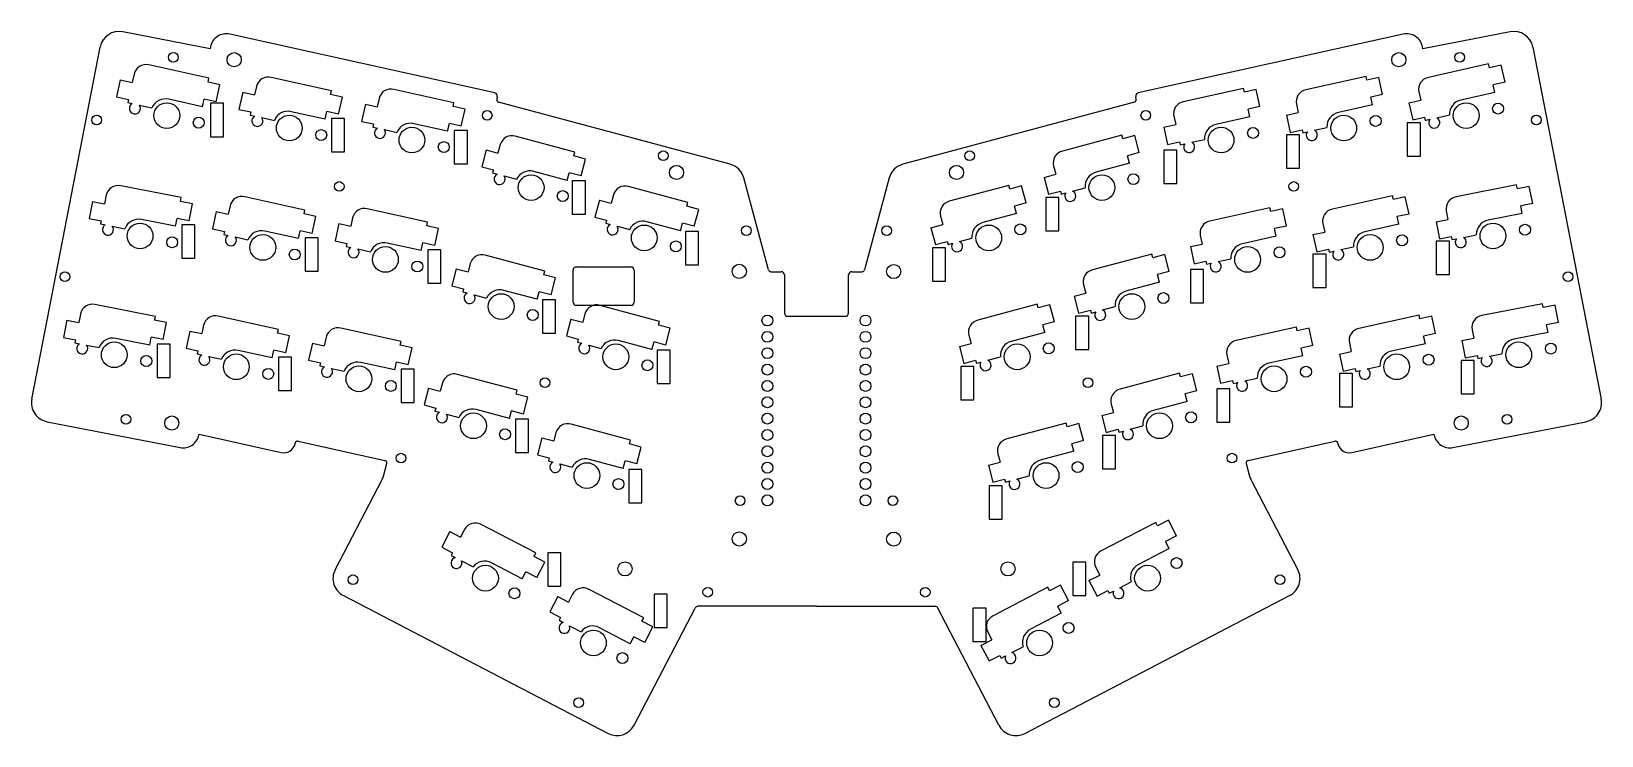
# Model space of a CAD drawing. Extents: x 28 to 272, y -552 to -34.
# Drawn here: x 28 to 272, y -293.8 to -184.4 of the extents above; entities that cross this region are included whole.
import ezdxf

# ---------------------------------------------------------------- set-up
doc = ezdxf.new("R2010")
doc.units = 0
doc.layers.add('BLACK', color=7, linetype='CONTINUOUS')

msp = doc.modelspace()

# ---------------------------------------------------------------- linework, layer by layer
at = {"layer": 'BLACK', "linetype": 'CONTINUOUS'}
for p, q in [((55.792043, -187.108007), (42.230986, -184.472004)), ((100.025975, -193.979395), (58.844477, -184.849677)), ((241.155547, -184.849677), (199.974049, -193.979395)), ((257.769038, -184.472004), (244.207981, -187.108007)), ((28.081813, -241.540657), (38.713677, -186.844459)), ((55.849311, -186.813392), (55.792043, -187.108007)), ((244.207981, -187.108007), (244.150713, -186.813392)), ((261.286347, -186.844459), (271.918211, -241.540657)), ((55.604703, -191.702809), (46.255887, -189.630227)), ((254.413681, -189.481792), (245.064865, -191.554375)), ((254.543655, -190.068067), (254.413681, -189.481792)), ((256.386717, -189.65947), (254.543655, -190.068067)), ((256.974956, -192.312847), (256.386717, -189.65947)), ((41.840063, -191.945662), (41.251823, -194.59904)), ((41.840063, -191.945662), (43.683125, -192.354259)), ((43.974496, -191.03997), (43.683125, -192.354259)), ((55.474729, -192.289084), (55.604703, -191.702809)), ((57.317791, -192.697681), (55.474729, -192.289084)), ((56.729551, -195.351058), (57.317791, -192.697681)), ((74.631139, -193.629527), (65.282323, -191.556945)), ((235.387245, -191.40851), (226.038429, -193.481093)), ((235.517219, -191.994785), (235.387245, -191.40851)), ((237.360281, -191.586188), (235.517219, -191.994785)), ((237.94852, -194.239565), (237.360281, -191.586188)), ((256.974956, -192.312847), (255.131894, -192.721444)), ((41.251823, -194.59904), (43.094885, -195.007637)), ((43.094885, -195.007637), (42.990345, -195.479187)), ((54.622692, -196.132372), (49.356562, -194.964899)), ((54.622692, -196.132372), (54.886489, -194.942461)), ((56.729551, -195.351058), (54.886489, -194.942461)), ((60.866499, -193.87238), (60.278259, -196.525758)), ((60.866499, -193.87238), (62.709561, -194.280977)), ((63.000932, -192.966688), (62.709561, -194.280977)), ((74.501165, -194.215802), (74.631139, -193.629527)), ((76.344227, -194.624399), (74.501165, -194.215802)), ((75.755987, -197.277776), (76.344227, -194.624399)), ((82.047946, -194.832688), (81.756575, -196.146977)), ((93.678153, -195.495527), (84.329337, -193.422945)), ((100.405902, -194.575765), (100.321724, -194.955458)), ((199.6783, -194.955458), (199.594122, -194.575765)), ((216.340231, -193.27451), (206.991415, -195.347093)), ((216.470205, -193.860785), (216.340231, -193.27451)), ((218.313267, -193.452188), (216.470205, -193.860785)), ((218.901506, -196.105565), (218.313267, -193.452188)), ((237.94852, -194.239565), (236.105458, -194.648162)), ((236.369255, -195.838073), (236.105458, -194.648162)), ((242.041314, -195.51908), (243.884377, -195.110483)), ((243.593006, -193.796194), (243.884377, -195.110483)), ((255.395691, -193.911355), (250.129561, -195.078828)), ((255.395691, -193.911355), (255.131894, -192.721444)), ((42.990345, -195.479187), (43.701468, -195.636839)), ((44.792663, -195.878342), (46.743226, -196.31118)), ((57.877612, -195.592937), (55.845612, -195.592937)), ((55.845612, -195.592937), (55.845612, -200.774537)), ((57.877612, -200.774537), (57.877612, -195.592937)), ((60.278259, -196.525758), (62.121321, -196.934355)), ((62.121321, -196.934355), (62.016781, -197.405905)), ((62.016781, -197.405905), (62.727904, -197.563557)), ((73.649128, -198.05909), (68.382998, -196.891617)), ((73.649128, -198.05909), (73.912925, -196.869179)), ((75.755987, -197.277776), (73.912925, -196.869179)), ((79.913513, -195.73838), (79.325273, -198.391758)), ((79.913513, -195.73838), (81.756575, -196.146977)), ((93.548179, -196.081802), (93.678153, -195.495527)), ((95.391241, -196.490399), (93.548179, -196.081802)), ((94.803001, -199.143776), (95.391241, -196.490399)), ((136.578292, -205.066421), (100.608715, -195.428404)), ((199.391309, -195.428404), (163.421732, -205.066421)), ((205.519556, -197.588912), (205.810927, -198.903201)), ((218.901506, -196.105565), (217.058444, -196.514162)), ((217.322241, -197.704073), (217.058444, -196.514162)), ((223.014878, -197.445798), (224.857941, -197.037201)), ((223.014878, -197.445798), (223.603118, -200.099176)), ((224.56657, -195.722912), (224.857941, -197.037201)), ((236.369255, -195.838073), (231.103125, -197.005546)), ((242.041314, -195.51908), (242.629554, -198.172458)), ((246.379302, -197.835476), (248.330037, -197.403417)), ((63.819099, -197.80506), (65.769662, -198.237898)), ((76.683282, -197.936129), (74.651282, -197.936129)), ((74.651282, -197.936129), (74.651282, -203.117729)), ((76.683282, -203.117729), (76.683282, -197.936129)), ((79.325273, -198.391758), (81.168335, -198.800355)), ((81.168335, -198.800355), (81.063795, -199.271905)), ((81.063795, -199.271905), (81.774918, -199.429557)), ((82.866113, -199.67106), (84.816676, -200.103898)), ((92.696142, -199.92509), (87.430012, -198.757617)), ((92.696142, -199.92509), (92.959939, -198.735179)), ((94.803001, -199.143776), (92.959939, -198.735179)), ((95.756484, -199.823764), (93.724484, -199.823764)), ((93.724484, -199.823764), (93.724484, -205.005364)), ((95.756484, -205.005364), (95.756484, -199.823764)), ((203.967864, -199.311798), (205.810927, -198.903201)), ((203.967864, -199.311798), (204.556104, -201.965176)), ((217.322241, -197.704073), (212.056111, -198.871546)), ((223.603118, -200.099176), (225.44618, -199.690579)), ((225.44618, -199.690579), (225.550719, -200.162129)), ((225.550719, -200.162129), (226.261844, -200.004476)), ((227.352866, -199.762194), (229.303601, -199.330135)), ((243.813163, -198.614007), (241.781163, -198.614007)), ((241.781163, -198.614007), (241.781163, -203.795607)), ((242.629554, -198.172458), (244.472616, -197.763861)), ((243.813163, -203.795607), (243.813163, -198.614007)), ((244.472616, -197.763861), (244.577155, -198.235411)), ((244.577155, -198.235411), (245.28828, -198.077758)), ((55.845612, -200.774537), (57.877612, -200.774537)), ((100.861868, -202.011229), (100.513446, -203.311559)), ((112.452093, -203.18074), (103.202581, -200.702341)), ((197.459875, -200.524843), (188.210363, -203.003242)), ((197.615299, -201.10489), (197.459875, -200.524843)), ((199.438784, -200.616289), (197.615299, -201.10489)), ((200.142202, -203.241482), (199.438784, -200.616289)), ((204.556104, -201.965176), (206.399166, -201.556579)), ((206.399166, -201.556579), (206.503705, -202.028129)), ((206.503705, -202.028129), (207.21483, -201.870476)), ((208.305852, -201.628194), (210.256587, -201.196135)), ((225.058293, -200.479599), (223.026293, -200.479599)), ((223.026293, -200.479599), (223.026293, -205.661199)), ((225.058293, -205.661199), (225.058293, -200.479599)), ((74.651282, -203.117729), (76.683282, -203.117729)), ((98.689961, -202.822957), (97.986542, -205.448152)), ((98.689961, -202.822957), (100.513446, -203.311559)), ((112.29667, -203.760788), (112.452093, -203.18074)), ((114.120155, -204.249389), (112.29667, -203.760788)), ((113.416737, -206.874582), (114.120155, -204.249389)), ((198.634166, -204.907355), (193.423973, -206.303422)), ((200.142202, -203.241482), (198.318717, -203.730083)), ((198.634166, -204.907355), (198.318717, -203.730083)), ((205.985091, -202.859463), (203.953091, -202.859463)), ((203.953091, -202.859463), (203.953091, -208.041063)), ((205.985091, -208.041063), (205.985091, -202.859463)), ((241.781163, -203.795607), (243.813163, -203.795607)), ((93.724484, -205.005364), (95.756484, -205.005364)), ((97.986542, -205.448152), (99.810028, -205.936752)), ((99.810028, -205.936752), (99.685019, -206.403293)), ((99.685019, -206.403293), (100.388588, -206.591814)), ((101.46821, -206.880685), (103.398035, -207.398193)), ((111.277803, -207.563252), (106.067609, -206.167185)), ((111.277803, -207.563252), (111.593252, -206.385981)), ((113.416737, -206.874582), (111.593252, -206.385981)), ((142.524301, -221.461665), (138.699612, -207.18774)), ((161.300412, -207.18774), (157.475723, -221.461665)), ((185.362628, -207.09606), (187.186113, -206.607458)), ((185.362628, -207.09606), (186.066046, -209.721253)), ((186.837691, -205.307129), (187.186113, -206.607458)), ((223.026293, -205.661199), (225.058293, -205.661199)), ((51.294754, -210.233028), (41.894888, -208.405879)), ((114.097744, -207.656177), (112.065744, -207.656177)), ((112.065744, -207.656177), (112.065744, -212.837777)), ((114.097744, -212.837777), (114.097744, -207.656177)), ((130.027788, -210.996542), (120.778276, -208.518143)), ((179.88418, -208.340645), (170.634668, -210.819044)), ((180.039604, -208.920692), (179.88418, -208.340645)), ((181.863089, -208.432091), (180.039604, -208.920692)), ((182.566507, -211.057284), (181.863089, -208.432091)), ((186.066046, -209.721253), (187.889532, -209.232653)), ((187.889532, -209.232653), (188.014541, -209.699193)), ((188.014541, -209.699193), (188.718111, -209.510672)), ((189.797526, -209.22103), (191.727559, -208.704293)), ((203.953091, -208.041063), (205.985091, -208.041063)), ((258.778336, -208.275023), (249.37847, -210.102171)), ((258.892918, -208.864499), (258.778336, -208.275023)), ((260.746045, -208.504287), (258.892918, -208.864499)), ((261.264625, -211.172154), (260.746045, -208.504287)), ((37.541188, -210.836115), (37.022607, -213.503981)), ((37.541188, -210.836115), (39.394315, -211.196326)), ((39.651182, -209.874859), (39.394315, -211.196326)), ((51.180171, -210.822504), (51.294754, -210.233028)), ((53.033298, -211.182716), (51.180171, -210.822504)), ((52.514717, -213.850582), (53.033298, -211.182716)), ((58.888667, -211.515923), (58.597296, -212.830212)), ((70.518874, -212.178762), (61.170058, -210.10618)), ((70.3889, -212.765037), (70.518874, -212.178762)), ((89.565809, -214.045111), (80.216993, -211.972529)), ((116.265656, -210.638759), (115.562237, -213.263954)), ((116.265656, -210.638759), (118.089141, -211.127361)), ((118.437563, -209.827031), (118.089141, -211.127361)), ((129.872365, -211.57659), (130.027788, -210.996542)), ((131.69585, -212.065191), (129.872365, -211.57659)), ((130.992432, -214.690384), (131.69585, -212.065191)), ((182.566507, -211.057284), (180.743022, -211.545885)), ((181.058471, -212.723157), (180.743022, -211.545885)), ((187.643831, -210.199647), (185.611831, -210.199647)), ((185.611831, -210.199647), (185.611831, -215.381247)), ((187.643831, -215.381247), (187.643831, -210.199647)), ((220.452575, -211.824094), (211.103759, -213.896677)), ((220.582549, -212.410369), (220.452575, -211.824094)), ((222.425611, -212.001772), (220.582549, -212.410369)), ((223.01385, -214.655149), (222.425611, -212.001772)), ((239.49951, -209.957745), (230.150694, -212.030328)), ((239.629484, -210.54402), (239.49951, -209.957745)), ((241.472546, -210.135423), (239.629484, -210.54402)), ((242.060785, -212.7888), (241.472546, -210.135423)), ((261.264625, -211.172154), (259.411499, -211.532365)), ((259.644057, -212.728773), (259.411499, -211.532365)), ((37.022607, -213.503981), (38.875734, -213.864192)), ((38.875734, -213.864192), (38.783573, -214.338317)), ((38.783573, -214.338317), (39.49858, -214.4773)), ((50.429033, -214.686779), (45.134146, -213.657557)), ((50.429033, -214.686779), (50.661591, -213.490371)), ((52.514717, -213.850582), (50.661591, -213.490371)), ((53.419865, -214.469376), (51.387865, -214.469376)), ((51.387865, -214.469376), (51.387865, -219.650976)), ((53.419865, -219.650976), (53.419865, -214.469376)), ((56.754234, -212.421615), (56.165994, -215.074993)), ((56.754234, -212.421615), (58.597296, -212.830212)), ((72.231962, -213.173634), (70.3889, -212.765037)), ((71.643722, -215.827011), (72.231962, -213.173634)), ((75.801169, -214.287964), (75.212929, -216.941342)), ((75.801169, -214.287964), (77.644231, -214.696561)), ((77.935602, -213.382272), (77.644231, -214.696561)), ((89.435835, -214.631386), (89.565809, -214.045111)), ((91.278897, -215.039983), (89.435835, -214.631386)), ((112.065744, -212.837777), (114.097744, -212.837777)), ((115.562237, -213.263954), (117.385723, -213.752554)), ((117.385723, -213.752554), (117.260714, -214.219095)), ((117.260714, -214.219095), (117.964283, -214.407616)), ((128.853498, -215.379054), (123.643304, -213.982987)), ((128.853498, -215.379054), (129.168947, -214.201783)), ((130.992432, -214.690384), (129.168947, -214.201783)), ((167.786933, -214.911862), (169.610418, -214.42326)), ((169.261996, -213.122931), (169.610418, -214.42326)), ((181.058471, -212.723157), (175.848278, -214.119224)), ((223.01385, -214.655149), (221.170788, -215.063746)), ((228.678835, -214.272147), (228.970206, -215.586436)), ((240.48152, -214.387308), (235.21539, -215.554781)), ((242.060785, -212.7888), (240.217723, -213.197397)), ((240.48152, -214.387308), (240.217723, -213.197397)), ((246.252171, -213.986371), (248.105298, -213.62616)), ((246.252171, -213.986371), (246.770752, -216.654237)), ((247.848431, -212.304693), (248.105298, -213.62616)), ((259.644057, -212.728773), (254.349171, -213.757995)), ((40.595722, -214.690157), (42.556947, -215.071787)), ((56.165994, -215.074993), (58.009056, -215.48359)), ((58.009056, -215.48359), (57.904516, -215.95514)), ((57.904516, -215.95514), (58.615639, -216.112792)), ((59.706834, -216.354295), (61.657397, -216.787133)), ((69.536863, -216.608325), (64.270733, -215.440852)), ((69.536863, -216.608325), (69.80066, -215.418414)), ((71.643722, -215.827011), (69.80066, -215.418414)), ((72.57682, -216.498081), (70.54482, -216.498081)), ((70.54482, -216.498081), (70.54482, -221.679681)), ((72.57682, -221.679681), (72.57682, -216.498081)), ((75.212929, -216.941342), (77.055991, -217.349939)), ((90.690657, -217.69336), (91.278897, -215.039983)), ((119.043905, -214.696487), (120.97373, -215.213995)), ((131.677034, -215.482027), (129.645034, -215.482027)), ((129.645034, -215.482027), (129.645034, -220.663627)), ((131.677034, -220.663627), (131.677034, -215.482027)), ((167.786933, -214.911862), (168.490351, -217.537055)), ((168.490351, -217.537055), (170.313837, -217.048455)), ((170.313837, -217.048455), (170.438846, -217.514995)), ((172.221831, -217.036832), (174.151864, -216.520095)), ((185.611831, -215.381247), (187.643831, -215.381247)), ((209.6319, -216.138496), (209.923271, -217.452785)), ((221.434585, -216.253657), (216.168455, -217.42113)), ((221.434585, -216.253657), (221.170788, -215.063746)), ((227.127143, -215.995033), (228.970206, -215.586436)), ((227.127143, -215.995033), (227.715383, -218.648411)), ((248.32171, -217.012846), (246.28971, -217.012846)), ((246.28971, -217.012846), (246.28971, -222.194446)), ((246.770752, -216.654237), (248.623879, -216.294026)), ((248.32171, -222.194446), (248.32171, -217.012846)), ((248.623879, -216.294026), (248.716039, -216.768151)), ((248.716039, -216.768151), (249.431046, -216.629168)), ((250.528036, -216.415528), (252.489413, -216.034681)), ((77.055991, -217.349939), (76.951451, -217.821489)), ((76.951451, -217.821489), (77.662574, -217.979141)), ((78.753769, -218.220644), (80.704332, -218.653482)), ((88.583798, -218.474674), (83.317668, -217.307201)), ((88.583798, -218.474674), (88.847595, -217.284763)), ((90.690657, -217.69336), (88.847595, -217.284763)), ((91.624584, -218.360438), (89.592584, -218.360438)), ((89.592584, -218.360438), (89.592584, -223.542038)), ((91.624584, -223.542038), (91.624584, -218.360438)), ((107.796595, -221.661801), (98.547083, -219.183402)), ((170.064541, -218.025497), (168.032541, -218.025497)), ((168.032541, -218.025497), (168.032541, -223.207097)), ((170.064541, -223.207097), (170.064541, -218.025497)), ((170.438846, -217.514995), (171.142416, -217.326474)), ((202.115373, -219.005904), (192.865861, -221.484303)), ((202.270797, -219.585951), (202.115373, -219.005904)), ((204.094282, -219.09735), (202.270797, -219.585951)), ((204.7977, -221.722543), (204.094282, -219.09735)), ((208.080208, -217.861382), (209.923271, -217.452785)), ((208.080208, -217.861382), (208.668448, -220.51476)), ((229.164755, -219.041551), (227.132755, -219.041551)), ((227.132755, -219.041551), (227.132755, -224.223151)), ((227.715383, -218.648411), (229.558445, -218.239814)), ((229.164755, -224.223151), (229.164755, -219.041551)), ((229.558445, -218.239814), (229.662984, -218.711364)), ((229.662984, -218.711364), (230.374109, -218.553711)), ((231.465131, -218.311429), (233.415866, -217.87937)), ((51.387865, -219.650976), (53.419865, -219.650976)), ((70.54482, -221.679681), (72.57682, -221.679681)), ((94.034463, -221.304018), (93.331044, -223.929213)), ((94.034463, -221.304018), (95.857948, -221.79262)), ((96.20637, -220.49229), (95.857948, -221.79262)), ((107.641172, -222.241849), (107.796595, -221.661801)), ((112.183013, -226.495936), (112.183013, -221.495936)), ((112.683013, -220.995936), (121.183013, -220.995938)), ((121.683013, -221.495938), (121.683013, -226.495938)), ((129.645034, -220.663627), (131.677034, -220.663627)), ((142.910672, -221.758137), (144.523612, -221.758137)), ((155.476412, -221.758137), (157.089352, -221.758137)), ((204.7977, -221.722543), (202.974215, -222.211144)), ((210.116991, -221.396137), (208.084991, -221.396137)), ((208.084991, -221.396137), (208.084991, -226.577737)), ((208.668448, -220.51476), (210.51151, -220.106163)), ((210.116991, -226.577737), (210.116991, -221.396137)), ((210.51151, -220.106163), (210.616049, -220.577713)), ((210.616049, -220.577713), (211.327174, -220.42006)), ((212.418196, -220.177778), (214.368931, -219.745719)), ((89.592584, -223.542038), (91.624584, -223.542038)), ((93.331044, -223.929213), (95.15453, -224.417813)), ((95.15453, -224.417813), (95.029521, -224.884354)), ((109.464657, -222.73045), (107.641172, -222.241849)), ((108.761239, -225.355643), (109.464657, -222.73045)), ((145.023612, -222.258137), (145.023612, -228.179937)), ((154.976412, -228.179937), (154.976412, -222.258137)), ((168.032541, -223.207097), (170.064541, -223.207097)), ((191.493189, -223.78819), (191.841611, -225.088519)), ((203.289664, -223.388416), (198.079471, -224.784483)), ((203.289664, -223.388416), (202.974215, -222.211144)), ((227.132755, -224.223151), (229.164755, -224.223151)), ((246.28971, -222.194446), (248.32171, -222.194446)), ((47.288194, -228.69229), (37.888328, -226.865141)), ((95.029521, -224.884354), (95.73309, -225.072875)), ((96.812712, -225.361746), (98.742537, -225.879254)), ((106.622305, -226.044313), (101.412111, -224.648246)), ((106.622305, -226.044313), (106.937754, -224.867042)), ((108.761239, -225.355643), (106.937754, -224.867042)), ((109.446445, -226.133109), (107.414445, -226.133109)), ((107.414445, -226.133109), (107.414445, -231.314709)), ((109.446445, -231.314709), (109.446445, -226.133109)), ((184.295894, -226.810908), (175.046382, -229.289307)), ((184.451318, -227.390955), (184.295894, -226.810908)), ((190.018126, -225.577121), (191.841611, -225.088519)), ((190.018126, -225.577121), (190.721544, -228.202314)), ((208.084991, -226.577737), (210.116991, -226.577737)), ((262.784896, -226.734285), (253.38503, -228.561433)), ((262.899478, -227.323761), (262.784896, -226.734285)), ((33.534628, -229.295377), (33.016047, -231.963243)), ((33.534628, -229.295377), (35.387755, -229.655588)), ((35.644622, -228.334121), (35.387755, -229.655588)), ((47.173611, -229.281766), (47.288194, -228.69229)), ((49.026738, -229.641978), (47.173611, -229.281766)), ((66.406607, -230.727994), (57.057791, -228.655412)), ((111.853942, -229.109022), (111.150523, -231.734217)), ((111.853942, -229.109022), (113.677427, -229.597624)), ((121.183013, -226.995938), (112.683013, -226.995936)), ((114.025849, -228.297294), (113.677427, -229.597624)), ((125.616074, -229.466805), (116.366562, -226.988406)), ((145.523612, -228.679937), (150.000012, -228.679937)), ((150.000012, -228.679937), (154.476412, -228.679937)), ((186.274803, -226.902354), (184.451318, -227.390955)), ((186.978221, -229.527547), (186.274803, -226.902354)), ((192.29513, -228.676579), (190.26313, -228.676579)), ((190.26313, -228.676579), (190.26313, -233.858179)), ((190.721544, -228.202314), (192.54503, -227.713714)), ((192.29513, -233.858179), (192.29513, -228.676579)), ((192.54503, -227.713714), (192.670039, -228.180254)), ((192.670039, -228.180254), (193.373609, -227.991733)), ((194.453024, -227.702091), (196.383057, -227.185354)), ((243.611777, -228.506977), (234.262961, -230.57956)), ((243.741751, -229.093252), (243.611777, -228.506977)), ((245.584813, -228.684655), (243.741751, -229.093252)), ((246.173052, -231.338032), (245.584813, -228.684655)), ((264.752605, -226.963549), (262.899478, -227.323761)), ((265.271185, -229.631416), (264.752605, -226.963549)), ((48.508157, -232.309844), (49.026738, -229.641978)), ((52.641967, -230.970847), (52.053727, -233.624225)), ((52.641967, -230.970847), (54.485029, -231.379444)), ((54.7764, -230.065155), (54.485029, -231.379444)), ((66.276633, -231.314269), (66.406607, -230.727994)), ((68.119695, -231.722866), (66.276633, -231.314269)), ((67.531455, -234.376243), (68.119695, -231.722866)), ((85.453413, -232.594931), (76.104597, -230.522349)), ((107.414445, -231.314709), (109.446445, -231.314709)), ((111.150523, -231.734217), (112.974009, -232.222817)), ((125.460651, -230.046853), (125.616074, -229.466805)), ((127.284136, -230.535454), (125.460651, -230.046853)), ((126.580718, -233.160647), (127.284136, -230.535454)), ((173.67371, -231.593194), (174.022132, -232.893523)), ((185.470185, -231.19342), (180.259992, -232.589487)), ((186.978221, -229.527547), (185.154736, -230.016148)), ((185.470185, -231.19342), (185.154736, -230.016148)), ((224.564971, -230.373914), (215.216155, -232.446497)), ((224.694945, -230.960189), (224.564971, -230.373914)), ((226.538007, -230.551592), (224.694945, -230.960189)), ((227.126246, -233.204969), (226.538007, -230.551592)), ((246.173052, -231.338032), (244.32999, -231.746629)), ((244.593787, -232.93654), (244.32999, -231.746629)), ((251.854991, -230.763955), (252.111858, -232.085422)), ((263.650617, -231.188035), (258.355731, -232.217257)), ((265.271185, -229.631416), (263.418059, -229.991627)), ((263.650617, -231.188035), (263.418059, -229.991627)), ((33.016047, -231.963243), (34.869174, -232.323454)), ((34.869174, -232.323454), (34.777013, -232.797579)), ((34.777013, -232.797579), (35.49202, -232.936562)), ((36.589162, -233.149419), (38.550387, -233.531049)), ((46.422473, -233.146041), (41.127586, -232.116819)), ((46.422473, -233.146041), (46.655031, -231.949633)), ((48.508157, -232.309844), (46.655031, -231.949633)), ((49.578577, -233.011376), (47.546577, -233.011376)), ((47.546577, -233.011376), (47.546577, -238.192976)), ((49.578577, -238.192976), (49.578577, -233.011376)), ((52.053727, -233.624225), (53.896789, -234.032822)), ((53.896789, -234.032822), (53.792249, -234.504372)), ((65.424596, -235.157557), (60.158466, -233.990084)), ((65.424596, -235.157557), (65.688393, -233.967646)), ((67.531455, -234.376243), (65.688393, -233.967646)), ((71.688773, -232.837784), (71.100533, -235.491162)), ((71.688773, -232.837784), (73.531835, -233.246381)), ((73.823206, -231.932092), (73.531835, -233.246381)), ((85.323439, -233.181206), (85.453413, -232.594931)), ((87.166501, -233.589803), (85.323439, -233.181206)), ((86.578261, -236.24318), (87.166501, -233.589803)), ((112.974009, -232.222817), (112.849, -232.689358)), ((112.849, -232.689358), (113.552569, -232.877879)), ((114.632191, -233.16675), (116.562016, -233.684258)), ((124.441784, -233.849317), (119.23159, -232.45325)), ((124.441784, -233.849317), (124.757233, -232.672046)), ((126.580718, -233.160647), (124.757233, -232.672046)), ((127.279494, -233.94788), (125.247494, -233.94788)), ((125.247494, -233.94788), (125.247494, -239.12948)), ((127.279494, -239.12948), (127.279494, -233.94788)), ((172.198647, -233.382125), (174.022132, -232.893523)), ((172.198647, -233.382125), (172.902065, -236.007318)), ((190.26313, -233.858179), (192.29513, -233.858179)), ((227.126246, -233.204969), (225.283184, -233.613566)), ((225.546981, -234.803477), (225.283184, -233.613566)), ((231.23941, -234.544265), (233.082473, -234.135668)), ((232.791102, -232.821379), (233.082473, -234.135668)), ((244.593787, -232.93654), (239.327657, -234.104013)), ((250.258731, -232.445633), (252.111858, -232.085422)), ((250.258731, -232.445633), (250.777312, -235.113499)), ((53.792249, -234.504372), (54.503372, -234.662024)), ((55.594567, -234.903527), (57.54513, -235.336365)), ((68.453837, -235.034366), (66.421837, -235.034366)), ((66.421837, -235.034366), (66.421837, -240.215966)), ((68.453837, -240.215966), (68.453837, -235.034366)), ((71.100533, -235.491162), (72.943595, -235.899759)), ((72.943595, -235.899759), (72.839055, -236.371309)), ((72.839055, -236.371309), (73.550178, -236.528961)), ((84.471402, -237.024494), (79.205272, -235.857021)), ((84.471402, -237.024494), (84.735199, -235.834583)), ((86.578261, -236.24318), (84.735199, -235.834583)), ((174.462081, -236.49135), (172.430081, -236.49135)), ((172.430081, -236.49135), (172.430081, -241.67295)), ((172.902065, -236.007318), (174.725551, -235.518718)), ((174.462081, -241.67295), (174.462081, -236.49135)), ((174.725551, -235.518718), (174.85056, -235.985258)), ((174.85056, -235.985258), (175.55413, -235.796737)), ((176.633545, -235.507095), (178.563578, -234.990358)), ((212.192604, -236.411202), (214.035667, -236.002605)), ((212.192604, -236.411202), (212.780844, -239.06458)), ((213.744296, -234.688316), (214.035667, -236.002605)), ((225.546981, -234.803477), (220.280851, -235.97095)), ((231.23941, -234.544265), (231.82765, -237.197643)), ((235.577398, -236.860661), (237.528133, -236.428602)), ((252.162998, -235.554846), (250.130998, -235.554846)), ((250.130998, -235.554846), (250.130998, -240.736446)), ((250.777312, -235.113499), (252.630439, -234.753288)), ((252.162998, -240.736446), (252.162998, -235.554846)), ((252.630439, -234.753288), (252.722599, -235.227413)), ((252.722599, -235.227413), (253.437606, -235.08843)), ((254.534596, -234.87479), (256.495973, -234.493943)), ((47.546577, -238.192976), (49.578577, -238.192976)), ((74.641373, -236.770464), (76.591936, -237.203302)), ((87.501643, -236.897686), (85.469643, -236.897686)), ((85.469643, -236.897686), (85.469643, -242.079286)), ((87.501643, -242.079286), (87.501643, -236.897686)), ((91.90434, -239.013704), (91.555918, -240.314034)), ((103.494565, -240.183215), (94.245053, -237.704816)), ((206.417403, -237.527318), (197.167891, -240.005717)), ((206.572827, -238.107365), (206.417403, -237.527318)), ((208.396312, -237.618764), (206.572827, -238.107365)), ((209.09973, -240.243957), (208.396312, -237.618764)), ((212.780844, -239.06458), (214.623906, -238.655983)), ((214.623906, -238.655983), (214.728445, -239.127533)), ((214.728445, -239.127533), (215.43957, -238.96988)), ((216.530592, -238.727598), (218.481327, -238.295539)), ((233.287738, -237.577836), (231.255738, -237.577836)), ((231.255738, -237.577836), (231.255738, -242.759436)), ((231.82765, -237.197643), (233.670712, -236.789046)), ((233.287738, -242.759436), (233.287738, -237.577836)), ((233.670712, -236.789046), (233.775251, -237.260596)), ((233.775251, -237.260596), (234.486376, -237.102943)), ((66.421837, -240.215966), (68.453837, -240.215966)), ((89.732433, -239.825432), (89.029014, -242.450627)), ((89.732433, -239.825432), (91.555918, -240.314034)), ((103.339142, -240.763263), (103.494565, -240.183215)), ((105.162627, -241.251864), (103.339142, -240.763263)), ((104.459209, -243.877057), (105.162627, -241.251864)), ((125.247494, -239.12948), (127.279494, -239.12948)), ((209.09973, -240.243957), (207.276245, -240.732558)), ((207.591694, -241.90983), (207.276245, -240.732558)), ((214.239932, -239.933385), (212.207932, -239.933385)), ((212.207932, -239.933385), (212.207932, -245.114985)), ((214.239932, -245.114985), (214.239932, -239.933385)), ((250.130998, -240.736446), (252.162998, -240.736446)), ((85.469643, -242.079286), (87.501643, -242.079286)), ((89.029014, -242.450627), (90.8525, -242.939227)), ((90.8525, -242.939227), (90.727491, -243.405768)), ((90.727491, -243.405768), (91.43106, -243.594289)), ((92.510682, -243.88316), (94.440507, -244.400668)), ((102.320275, -244.565727), (97.110081, -243.16966)), ((102.320275, -244.565727), (102.635724, -243.388456)), ((104.459209, -243.877057), (102.635724, -243.388456)), ((172.430081, -241.67295), (174.462081, -241.67295)), ((194.320156, -244.098535), (196.143641, -243.609933)), ((195.795219, -242.309604), (196.143641, -243.609933)), ((207.591694, -241.90983), (202.381501, -243.305897)), ((231.255738, -242.759436), (233.287738, -242.759436)), ((30.454268, -245.057966), (51.124468, -249.075846)), ((105.272011, -244.655566), (103.240011, -244.655566)), ((103.240011, -244.655566), (103.240011, -249.837166)), ((105.272011, -249.837166), (105.272011, -244.655566)), ((121.11441, -247.92289), (111.864898, -245.444491)), ((188.797558, -245.266993), (179.548046, -247.745392)), ((188.952982, -245.84704), (188.797558, -245.266993)), ((190.776467, -245.358439), (188.952982, -245.84704)), ((191.479885, -247.983632), (190.776467, -245.358439)), ((194.320156, -244.098535), (195.023574, -246.723728)), ((195.023574, -246.723728), (196.84706, -246.235128)), ((196.84706, -246.235128), (196.972069, -246.701668)), ((198.755054, -246.223505), (200.685087, -245.706768)), ((212.207932, -245.114985), (214.239932, -245.114985)), ((248.875556, -249.075846), (269.545756, -245.057966)), ((54.055558, -247.0988), (54.070749, -247.020652)), ((54.070749, -247.020652), (66.844968, -249.852628)), ((68.991891, -248.484885), (69.013755, -248.386262)), ((69.49085, -248.082319), (82.930036, -251.061715)), ((107.352278, -247.565107), (106.648859, -250.190302)), ((107.352278, -247.565107), (109.175763, -248.053709)), ((109.524185, -246.753379), (109.175763, -248.053709)), ((120.958987, -248.502938), (121.11441, -247.92289)), ((122.782472, -248.991539), (120.958987, -248.502938)), ((191.479885, -247.983632), (189.6564, -248.472233)), ((189.971849, -249.649505), (189.6564, -248.472233)), ((196.469564, -247.199036), (194.437564, -247.199036)), ((194.437564, -247.199036), (194.437564, -252.380636)), ((196.469564, -252.380636), (196.469564, -247.199036)), ((196.972069, -246.701668), (197.675639, -246.513147)), ((217.069988, -251.061715), (230.509174, -248.082319)), ((230.986269, -248.386262), (231.008133, -248.484885)), ((233.155056, -249.852628), (245.929275, -247.020652)), ((245.929275, -247.020652), (245.944466, -247.0988)), ((103.240011, -249.837166), (105.272011, -249.837166)), ((106.648859, -250.190302), (108.472345, -250.678902)), ((108.472345, -250.678902), (108.347336, -251.145443)), ((108.347336, -251.145443), (109.050905, -251.333964)), ((119.94012, -252.305402), (114.729926, -250.909335)), ((119.94012, -252.305402), (120.255569, -251.128131)), ((122.079054, -251.616732), (120.255569, -251.128131)), ((122.079054, -251.616732), (122.782472, -248.991539)), ((178.175374, -250.049279), (178.523796, -251.349608)), ((189.971849, -249.649505), (184.761656, -251.045572)), ((82.707372, -253.505598), (83.229829, -251.555762)), ((110.130527, -251.622835), (112.060352, -252.140343)), ((122.876269, -252.470976), (120.844269, -252.470976)), ((120.844269, -252.470976), (120.844269, -257.652576)), ((122.876269, -257.652576), (122.876269, -252.470976)), ((176.700311, -251.83821), (178.523796, -251.349608)), ((176.700311, -251.83821), (177.403729, -254.463403)), ((181.135209, -253.96318), (183.065242, -253.446443)), ((194.437564, -252.380636), (196.469564, -252.380636)), ((216.770195, -251.555762), (217.292652, -253.505598)), ((82.470626, -254.114387), (75.221062, -268.040668)), ((178.865306, -255.014446), (176.833306, -255.014446)), ((176.833306, -255.014446), (176.833306, -260.196046)), ((177.403729, -254.463403), (179.227215, -253.974803)), ((178.865306, -260.196046), (178.865306, -255.014446)), ((179.227215, -253.974803), (179.352224, -254.441343)), ((179.352224, -254.441343), (180.055794, -254.252822)), ((224.778962, -268.040668), (217.529398, -254.114387)), ((120.844269, -257.652576), (122.876269, -257.652576)), ((176.833306, -260.196046), (178.865306, -260.196046)), ((202.713388, -260.719518), (194.21955, -265.14113)), ((202.990673, -261.252176), (202.713388, -260.719518)), ((204.665181, -260.380482), (202.990673, -261.252176)), ((205.920122, -262.7912), (204.665181, -260.380482)), ((93.03031, -262.129825), (91.775369, -264.540543)), ((93.03031, -262.129825), (94.704818, -263.001519)), ((95.326424, -261.807425), (94.704818, -263.001519)), ((106.388786, -265.457798), (97.894948, -261.036185)), ((205.920122, -262.7912), (204.245613, -263.662894)), ((91.775369, -264.540543), (93.449878, -265.412237)), ((93.449878, -265.412237), (93.226854, -265.840662)), ((93.226854, -265.840662), (93.872943, -266.176995)), ((106.111502, -265.990456), (106.388786, -265.457798)), ((110.303212, -265.439737), (108.271212, -265.439737)), ((108.271212, -265.439737), (108.271212, -270.621337)), ((110.303212, -270.621337), (110.303212, -265.439737)), ((204.808393, -264.743984), (200.023866, -267.234651)), ((204.808393, -264.743984), (204.245613, -263.662894)), ((94.86445, -266.692691), (96.636523, -267.615623)), ((104.293782, -269.482263), (99.509255, -266.991596)), ((107.786011, -266.86215), (106.111502, -265.990456)), ((106.53107, -269.272868), (107.786011, -266.86215)), ((191.835681, -266.901646), (189.803681, -266.901646)), ((189.803681, -266.901646), (189.803681, -272.083246)), ((191.835681, -272.083246), (191.835681, -266.901646)), ((193.378068, -267.687506), (193.999674, -268.8816)), ((104.293782, -269.482263), (104.856561, -268.401174)), ((106.53107, -269.272868), (104.856561, -268.401174)), ((108.271212, -270.621337), (110.303212, -270.621337)), ((187.888228, -270.453269), (186.21372, -271.324963)), ((189.143169, -272.863987), (187.888228, -270.453269)), ((192.325166, -269.753294), (193.999674, -268.8816)), ((192.325166, -269.753294), (193.580106, -272.164012)), ((197.114867, -270.868007), (198.887308, -269.945782)), ((76.496848, -272.086947), (117.61433, -293.491351)), ((109.807263, -272.202612), (108.552322, -274.61333)), ((109.807263, -272.202612), (111.481771, -273.074306)), ((112.103377, -271.880212), (111.481771, -273.074306)), ((123.165739, -275.530585), (114.671901, -271.108972)), ((126.813212, -271.837337), (124.781212, -271.837337)), ((124.781212, -271.837337), (124.781212, -277.018937)), ((126.813212, -277.018937), (126.813212, -271.837337)), ((185.936435, -270.792305), (177.442597, -275.213917)), ((182.385694, -293.491351), (223.503176, -272.086947)), ((186.21372, -271.324963), (185.936435, -270.792305)), ((189.143169, -272.863987), (187.46866, -273.735681)), ((189.803681, -272.083246), (191.835681, -272.083246)), ((193.580106, -272.164012), (195.254615, -271.292318)), ((195.254615, -271.292318), (195.477639, -271.720744)), ((195.477639, -271.720744), (196.123728, -271.384411)), ((108.552322, -274.61333), (110.226831, -275.485024)), ((110.226831, -275.485024), (110.003807, -275.913449)), ((121.660609, -292.215565), (131.136128, -274.013263)), ((122.888455, -276.063243), (123.165739, -275.530585)), ((150.000012, -273.744137), (131.579633, -273.744137)), ((150.000012, -273.744137), (168.420391, -273.744137)), ((178.339415, -292.215565), (168.863896, -274.013263)), ((176.341681, -274.013646), (174.309681, -274.013646)), ((174.309681, -274.013646), (174.309681, -279.195246)), ((176.341681, -279.195246), (176.341681, -274.013646)), ((188.03144, -274.816771), (183.246913, -277.307438)), ((188.03144, -274.816771), (187.46866, -273.735681)), ((110.003807, -275.913449), (110.649896, -276.249782)), ((111.641403, -276.765478), (113.413476, -277.68841)), ((121.070735, -279.55505), (116.286208, -277.064383)), ((124.562964, -276.934937), (122.888455, -276.063243)), ((123.308023, -279.345655), (124.562964, -276.934937)), ((124.781212, -277.018937), (126.813212, -277.018937)), ((176.601115, -277.760293), (177.222721, -278.954387)), ((121.070735, -279.55505), (121.633514, -278.473961)), ((123.308023, -279.345655), (121.633514, -278.473961)), ((174.309681, -279.195246), (176.341681, -279.195246)), ((175.548213, -279.826081), (177.222721, -278.954387)), ((175.548213, -279.826081), (176.803153, -282.236799)), ((180.337914, -280.940794), (182.110355, -280.018569)), ((176.803153, -282.236799), (178.477662, -281.365105)), ((178.477662, -281.365105), (178.700686, -281.793531)), ((178.700686, -281.793531), (179.346775, -281.457198))]:
    msp.add_line(p, q, dxfattribs=at)
at = {"layer": 'BLACK'}
for centre, radius in [((50.072612, -188.441337), 0.75), ((59.52594, -188.811084), 1.1), ((240.474084, -188.811084), 1.1), ((249.926612, -188.441337), 0.75), ((38.160012, -198.194937), 0.75), ((49.063756, -197.501655), 2), ((68.090192, -199.428373), 2), ((98.840612, -197.458337), 0.75), ((201.158612, -197.458337), 0.75), ((231.909832, -199.428373), 2), ((236.869416, -198.32886), 0.85), ((250.936268, -197.501655), 2), ((255.895852, -196.402142), 0.85), ((261.839212, -198.194937), 0.75), ((54.02334, -198.601168), 0.85), ((73.049776, -200.527886), 0.85), ((87.137206, -201.294373), 2), ((212.862818, -201.294373), 2), ((217.822402, -200.19486), 0.85), ((92.09679, -202.393886), 0.85), ((126.198812, -203.738537), 0.75), ((173.800412, -203.738537), 0.75), ((105.66443, -208.688755), 2), ((128.250078, -206.333655), 1.1), ((171.749946, -206.333655), 1.1), ((194.335594, -208.688755), 2), ((199.242497, -207.373954), 0.85), ((75.853612, -208.507337), 0.75), ((110.571333, -210.003556), 0.85), ((224.145612, -208.507337), 0.75), ((44.907845, -216.201109), 2), ((123.240125, -216.504557), 2), ((139.099612, -215.365337), 0.75), ((160.899612, -215.365337), 0.75), ((176.759899, -216.504557), 2), ((181.666802, -215.189756), 0.85), ((255.092179, -216.201109), 2), ((260.078845, -215.231799), 0.85), ((49.894511, -217.170419), 0.85), ((63.977927, -217.977608), 2), ((128.147028, -217.819358), 0.85), ((236.022097, -217.977608), 2), ((240.981681, -216.878095), 0.85), ((68.937511, -219.077121), 0.85), ((83.024862, -219.843957), 2), ((216.975162, -219.843957), 2), ((221.934746, -218.744444), 0.85), ((33.232412, -222.528137), 0.75), ((87.984446, -220.94347), 0.85), ((138.000212, -221.706697), 1.1), ((162.000212, -221.732937), 1.1), ((266.766812, -222.528137), 0.75), ((101.008932, -227.169816), 2), ((198.991092, -227.169816), 2), ((203.897995, -225.855015), 0.85), ((105.915835, -228.484617), 0.85), ((142.370016, -229.334937), 0.85), ((157.610016, -229.334937), 0.85), ((142.370016, -231.874937), 0.85), ((157.610016, -231.874937), 0.85), ((40.901285, -234.660371), 2), ((118.828411, -234.97482), 2), ((142.370016, -234.414937), 0.85), ((157.610016, -234.414937), 0.85), ((181.171613, -234.97482), 2), ((186.078516, -233.660019), 0.85), ((259.098739, -234.660371), 2), ((264.085405, -233.691061), 0.85), ((45.887951, -235.629681), 0.85), ((59.86566, -236.52684), 2), ((78.912466, -238.393777), 2), ((123.735314, -236.289621), 0.85), ((142.370016, -236.954937), 0.85), ((157.610016, -236.954937), 0.85), ((221.087558, -238.393777), 2), ((226.047142, -237.294264), 0.85), ((240.134364, -236.52684), 2), ((245.093948, -235.427327), 0.85), ((64.825244, -237.626353), 0.85), ((83.87205, -239.49329), 0.85), ((107.806812, -238.987337), 0.75), ((142.370016, -239.494937), 0.85), ((157.610016, -239.494937), 0.85), ((192.192412, -238.987337), 0.75), ((142.370016, -242.034937), 0.85), ((157.610016, -242.034937), 0.85), ((96.706902, -245.69123), 2), ((142.370016, -244.574937), 0.85), ((157.610016, -244.574937), 0.85), ((203.293122, -245.69123), 2), ((208.200025, -244.376429), 0.85), ((42.706612, -244.702337), 0.75), ((49.838179, -245.268994), 1.1), ((101.613805, -247.006031), 0.85), ((142.370016, -247.114937), 0.85), ((157.610016, -247.114937), 0.85), ((250.161845, -245.268994), 1.1), ((257.292612, -244.702337), 0.75), ((142.370016, -249.654937), 0.85), ((157.610016, -249.654937), 0.85), ((85.454812, -250.722137), 0.75), ((214.544412, -250.722137), 0.75), ((114.326747, -253.430905), 2), ((142.370016, -252.194937), 0.85), ((157.610016, -252.194937), 0.85), ((185.673277, -253.430905), 2), ((190.58018, -252.116104), 0.85), ((119.23365, -254.745706), 0.85), ((142.370016, -254.734937), 0.85), ((157.610016, -254.734937), 0.85), ((138.134412, -257.326137), 0.75), ((142.370016, -257.274937), 0.85), ((157.610016, -257.274937), 0.85), ((161.864812, -257.326137), 0.75), ((138.000212, -263.275917), 1.1), ((162.000212, -263.302157), 1.1), ((98.569865, -269.366131), 2), ((120.249078, -267.928655), 1.1), ((179.750946, -267.928655), 1.1), ((201.430159, -269.366131), 2), ((205.936174, -267.020448), 0.85), ((77.987212, -269.619737), 0.75), ((222.012012, -269.619737), 0.75), ((103.07588, -271.711814), 0.85), ((133.105212, -271.550137), 0.75), ((166.894012, -271.550137), 0.75), ((115.346818, -279.438918), 2), ((184.653206, -279.438918), 2), ((189.159221, -277.093235), 0.85), ((119.852833, -281.784601), 0.85), ((113.039212, -288.720537), 0.75), ((186.960012, -288.720537), 0.75)]:
    msp.add_circle(centre, radius, dxfattribs=at)
for centre, radius, start, end in [((41.658619, -187.416976), 3.000077, 79.00145418, 168.99853277), ((58.30334, -187.29035), 2.499949, 77.49881806, 169.00128047), ((241.6965, -187.2906), 2.500147, 11.00353898, 102.49582504), ((258.3414, -187.417), 3.0001, 11.00189893, 100.99836464), ((45.808356, -191.456847), 1.880646, 76.23343004, 167.19304127), ((64.834792, -193.383565), 1.880646, 76.23343004, 167.19304127), ((245.431223, -193.398988), 1.880642, -258.76668354, -167.80686631), ((48.840823, -197.173352), 2.267874, 76.85531712, 157.65594419), ((83.881806, -195.249565), 1.880646, 76.23343004, 167.19304127), ((99.9176, -194.4676), 0.500089, -12.49005177, 77.48405422), ((100.7122, -195.0421), 0.399925, -192.51056662, -104.99656186), ((199.2878, -195.042), 0.399975, -75.00382393, 12.49583717), ((200.0823, -194.4675), 0.500039, -257.49544337, -167.49568833), ((226.404787, -195.325706), 1.880642, -258.76668354, -167.80686631), ((250.595488, -197.298337), 2.267887, -258.14442135, -177.34431317), ((44.106968, -196.3906), 0.855912, -241.72112903, 36.76208212), ((63.133404, -198.317318), 0.855912, -241.72112903, 36.76208212), ((67.867259, -199.10007), 2.267874, 76.85531712, 157.65594419), ((207.357773, -197.191706), 1.880642, -258.76668354, -167.80686631), ((231.569052, -199.225055), 2.267887, -258.14442135, -177.34431317), ((82.180418, -200.183318), 0.855912, -241.72112903, 36.76208212), ((86.914273, -200.96607), 2.267874, 76.85531712, 157.65594419), ((212.522038, -201.091055), 2.267887, -258.14442135, -177.34431317), ((226.947904, -200.516245), 0.855913, -216.7212345, 61.76204226), ((245.97434, -198.589527), 0.855913, -216.7212345, 61.76204226), ((102.675795, -202.507698), 1.880642, 73.73325727, 164.69310226), ((207.90089, -202.382245), 0.855913, -216.7212345, 61.76204226), ((188.656835, -204.83012), 1.880644, -256.26663724, -165.30691027), ((100.760823, -207.362546), 0.855913, -244.22117869, 34.26208112), ((105.45603, -208.351043), 2.267877, 74.35535087, 155.15590204), ((135.8018, -207.9642), 3.00001, 14.99988221, 74.99936434), ((164.1982, -207.9643), 3.000037, 104.99969861, 164.9981544), ((193.986272, -208.500496), 2.267888, -255.64438224, -174.84433149), ((41.495326, -210.243589), 1.880646, 77.73344521, 168.69301911), ((120.25149, -210.3235), 1.880642, 73.73325727, 164.69310226), ((189.425841, -209.992028), 0.855913, -214.22121554, 64.26207614), ((60.722527, -211.9328), 1.880646, 76.23343004, 167.19304127), ((79.769462, -213.799149), 1.880646, 76.23343004, 167.19304127), ((171.08114, -212.645922), 1.880644, -256.26663724, -165.30691027), ((230.517052, -213.874941), 1.880642, -258.76668354, -167.80686631), ((249.696418, -211.955743), 1.880644, -260.26663205, -169.30690836), ((39.923671, -215.220189), 0.855913, -240.22123404, 38.2620759), ((44.676404, -215.878771), 2.267889, 78.35564562, 159.15565104), ((118.336518, -215.178348), 0.855913, -244.22117869, 34.26208112), ((123.031725, -216.166845), 2.267877, 74.35535087, 155.15590204), ((176.410577, -216.316298), 2.267888, -255.64438224, -174.84433149), ((211.470117, -215.74129), 1.880642, -258.76668354, -167.80686631), ((254.75684, -215.988942), 2.267888, -259.64438993, -178.84437458), ((59.021139, -216.866553), 0.855912, -241.72112903, 36.76208212), ((63.754994, -217.649305), 2.267874, 76.85531712, 157.65594419), ((171.850146, -217.80783), 0.855913, -214.22121554, 64.26207614), ((235.681317, -217.77429), 2.267887, -258.14442135, -177.34431317), ((250.103474, -217.15872), 0.855913, -218.2212183, 60.26204342), ((78.068074, -218.732902), 0.855912, -241.72112903, 36.76208212), ((82.801929, -219.515654), 2.267874, 76.85531712, 157.65594419), ((98.020297, -220.988759), 1.880642, 73.73325727, 164.69310226), ((216.634382, -219.640639), 2.267887, -258.14442135, -177.34431317), ((231.060169, -219.06548), 0.855913, -216.7212345, 61.76204226), ((112.683, -221.4959), 0.499987, -270.0014898, -179.9958746), ((121.183, -221.4959), 0.499962, -0.00435437, 89.9985102), ((142.9107, -221.3581), 0.400037, -164.99589113, -90.00401033), ((144.5236, -222.2581), 0.499963, -0.00423979, 89.9986248), ((155.4764, -222.2581), 0.499988, -270.0013752, -179.99576001), ((157.0894, -221.3582), 0.399938, -90.00687658, -14.99308987), ((193.312333, -223.311181), 1.880644, -256.26663724, -165.30691027), ((212.013234, -220.931829), 0.855913, -216.7212345, 61.76204226), ((37.488766, -228.702851), 1.880646, 77.73344521, 168.69301911), ((96.105325, -225.843607), 0.855913, -244.22117869, 34.26208112), ((100.800532, -226.832104), 2.267877, 74.35535087, 155.15590204), ((112.683, -226.4959), 0.500036, -179.9958746, -89.99851042), ((121.183, -226.4959), 0.500013, -89.99851042, -0.00435437), ((198.64177, -226.981557), 2.267888, -255.64438224, -174.84433149), ((56.61026, -230.482032), 1.880646, 76.23343004, 167.19304127), ((115.839776, -228.793763), 1.880642, 73.73325727, 164.69310226), ((145.5236, -228.1799), 0.500037, -179.99576001, -89.998625), ((154.4764, -228.1799), 0.500012, -89.998625, -0.00423979), ((175.492854, -231.116185), 1.880644, -256.26663724, -165.30691027), ((194.081339, -228.473089), 0.855913, -214.22121554, 64.26207614), ((253.702978, -230.415005), 1.880644, -260.26663205, -169.30690836), ((75.657066, -232.348969), 1.880646, 76.23343004, 167.19304127), ((234.629319, -232.424173), 1.880642, -258.76668354, -167.80686631), ((35.917111, -233.679451), 0.855913, -240.22123404, 38.2620759), ((40.669844, -234.338033), 2.267889, 78.35564562, 159.15565104), ((59.642727, -236.198537), 2.267874, 76.85531712, 157.65594419), ((113.924804, -233.648611), 0.855913, -244.22117869, 34.26208112), ((118.620011, -234.637108), 2.267877, 74.35535087, 155.15590204), ((180.822291, -234.786561), 2.267888, -255.64438224, -174.84433149), ((215.582513, -234.29111), 1.880642, -258.76668354, -167.80686631), ((239.793584, -236.323522), 2.267887, -258.14442135, -177.34431317), ((258.7634, -234.448204), 2.267888, -259.64438993, -178.84437458), ((54.908872, -235.415785), 0.855912, -241.72112903, 36.76208212), ((73.955678, -237.282722), 0.855912, -241.72112903, 36.76208212), ((78.689533, -238.065474), 2.267874, 76.85531712, 157.65594419), ((176.26186, -236.278093), 0.855913, -214.22121554, 64.26207614), ((220.746778, -238.190459), 2.267887, -258.14442135, -177.34431317), ((254.110034, -235.617982), 0.855913, -218.2212183, 60.26204342), ((93.718267, -239.510173), 1.880642, 73.73325727, 164.69310226), ((216.12563, -239.481649), 0.855913, -216.7212345, 61.76204226), ((235.172436, -237.614712), 0.855913, -216.7212345, 61.76204226), ((197.614363, -241.832595), 1.880644, -256.26663724, -165.30691027), ((31.026607, -242.113143), 2.999926, -191.00142546, -100.9985638), ((91.803295, -244.365021), 0.855913, -244.22117869, 34.26208112), ((96.498502, -245.353518), 2.267877, 74.35535087, 155.15590204), ((202.9438, -245.502971), 2.267888, -255.64438224, -174.84433149), ((268.9734, -242.1131), 2.999934, -79.00127417, 11.00055733), ((111.338112, -247.249848), 1.880642, 73.73325727, 164.69310226), ((198.383369, -246.994503), 0.855913, -214.22121554, 64.26207614), ((51.60154, -246.62186), 2.499935, -101.00147232, -10.99836267), ((67.23464, -248.09543), 1.799891, -102.50343672, -12.49632754), ((69.4044, -248.473), 0.400159, 77.52263227, 167.48125595), ((179.994518, -249.57227), 1.880644, -256.26663724, -165.30691027), ((230.5958, -248.4727), 0.399877, 12.48225127, 102.51127713), ((232.7654, -248.0954), 1.799912, -167.50285031, -77.49726727), ((248.3984, -246.622), 2.499808, -169.00441988, -78.99602542), ((82.8434, -251.4523), 0.400078, -14.98874723, 77.49365369), ((114.118347, -253.093193), 2.267877, 74.35535087, 155.15590204), ((185.323955, -253.242646), 2.267888, -255.64438224, -174.84433149), ((217.1566, -251.4522), 0.400042, -257.49390806, -164.99652863), ((79.8101, -252.7293), 2.999471, -27.50177615, -14.99956284), ((109.42314, -252.104696), 0.855913, -244.22117869, 34.26208112), ((220.1905, -252.7291), 3.000081, -164.99959474, -152.49991563), ((180.763524, -254.734178), 0.855913, -214.22121554, 64.26207614), ((96.989897, -262.684724), 1.880637, 61.23313142, 152.19328461), ((195.050845, -266.82807), 1.880642, -243.76671543, -152.80689901), ((77.882, -269.4259), 2.99997, -207.50059893, -117.4982824), ((94.069537, -267.010023), 0.855913, -256.72120331, 21.76205401), ((98.439504, -268.991334), 2.267889, 61.85564311, 142.65563538), ((201.048369, -269.257941), 2.267887, -243.14439834, -162.34432219), ((222.118, -269.4259), 2.999931, -62.50131102, 27.50038727), ((113.76685, -272.757511), 1.880637, 61.23313142, 152.19328461), ((196.918867, -271.701176), 0.855913, -201.72119439, 76.76207122), ((131.5797, -274.2442), 0.500088, 90.00767667, 152.49715119), ((168.4204, -274.2442), 0.500063, 27.50687038, 90.00103119), ((178.273892, -276.900857), 1.880642, -243.76671543, -152.80689901), ((110.84649, -277.08281), 0.855913, -256.72120331, 21.76205401), ((115.216457, -279.064121), 2.267889, 61.85564311, 142.65563538), ((184.271416, -279.330728), 2.267887, -243.14439834, -162.34432219), ((180.141914, -281.773963), 0.855913, -201.72119439, 76.76207122), ((118.9996, -290.8303), 2.999988, -117.50024614, -27.50053183), ((181.0004, -290.8304), 2.99995, -152.50095062, -62.49846538)]:
    msp.add_arc(centre, radius, start, end, dxfattribs=at)

doc.saveas('drawing.dxf')
